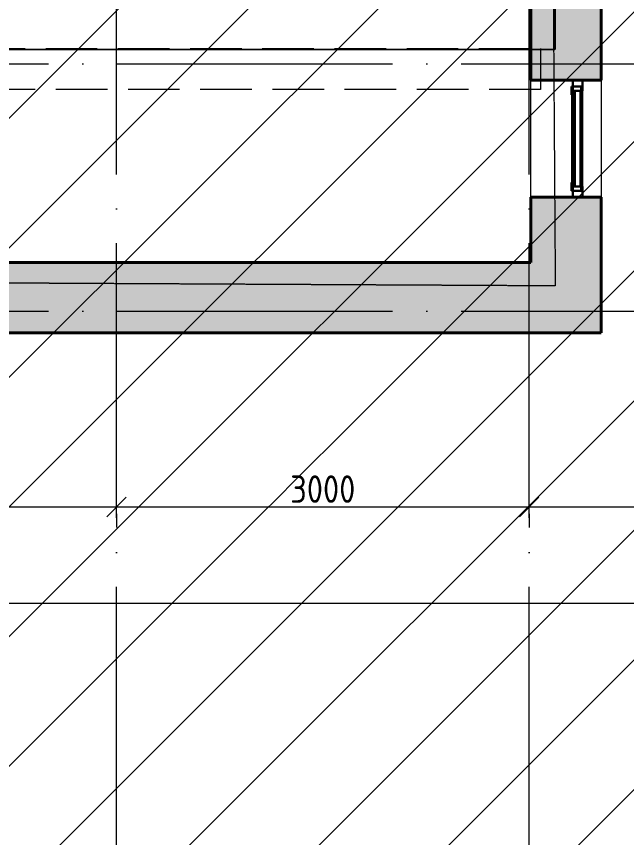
# Model space of a CAD drawing. Header units: millimetres. Extents: x -269164 to 430575, y -569542 to 36130.
# Drawn here: x 223865 to 228302, y -434145 to -428171 of the extents above; entities that cross this region are included whole.
import ezdxf

# ---------------------------------------------------------------- set-up
doc = ezdxf.new("R2010")
doc.units = ezdxf.units.MM
for name, pattern in [('ADSK_Линия сетки', [25, 20, -2.5, 0, -2.5]), ('ADSK_Сверху', [4.5, 3, -1.5]), ('GOST2.303 4', [7, 5, -2, 0])]:
    doc.linetypes.add(name, pattern=pattern)
for name, color, linetype, lineweight in [('_ Окна', 7, 'Continuous', 30), ('Витраж', 7, 'Continuous', 18), ('Каркас', 7, 'Continuous', 18), ('Окна', 7, 'Continuous', 18), ('Оси', 7, 'Continuous', 9), ('Панели витража', 7, 'Continuous', 18), ('Перекрытие', 7, 'Continuous', 18), ('Размеры', 7, 'Continuous', 9), ('Стены наружные', 7, 'Continuous', 18)]:
    doc.layers.add(name, color=color, linetype=linetype, lineweight=lineweight)
doc.styles.add('GOST Common', font='GOST_Common.ttf', dxfattribs={"width": 0.9, "height": 200})
doc.dimstyles.new('ADSK_Основной_2_5_мм', dxfattribs={"dimscale": 304.8, "dimtxt": 251.428749, "dimasz": 0.463911, "dimexe": 0.492126, "dimexo": 0.492126, "dimgap": 0.098425, "dimtad": 1, "dimdec": 1, "dimrnd": 0.1, "dimdsep": 46, "dimtxsty": 'GOST Common', "dimblk1": 'OBLIQUE', "dimblk2": 'OBLIQUE', "dimsah": 1, "dimcen": 0.09, "dimdle": 0.492126, "dimazin": 2, "dimtfac": 1, "dimtdec": 4, "dimtix": 1, "dimtmove": 0, "dimatfit": 3, "dimfxl": 1, "dimtvp": 1, "dimtfill": 1, "dimtolj": 1, "dimtzin": 0, "dimlwd": 20, "dimlwe": 20, "dimarcsym": 2})

# ---------------------------------------------------------------- blocks, each defined once
blk = doc.blocks.new('ADSK_БалкаЖБ_Прямоугольная - 350х340мм-851147-03 План 3-го этажа маркировочный')
at = {"layer": 'Каркас', "color": 253, "linetype": 'ADSK_Сверху', "true_color": 0xaaaaaa}
for p, q in [((-3639.3, 175), (-3639.3, -175)), ((-3639.3, 175), (3639.3, 175)), ((3639.3, -175), (3639.3, 175)), ((-3639.3, -175), (3639.3, -175))]:
    blk.add_line(p, q, dxfattribs=at)
at = {"layer": 'Каркас', "color": 253, "linetype": 'ADSK_Сверху', "true_color": 0xb2b2b2}
for p, q in [((-3639.3, -175), (-3639.3, 175)), ((3639.3, 175), (-3639.3, 175)), ((3639.3, 175), (3639.3, -146.9)), ((-3639.3, -175), (3590, -175))]:
    blk.add_line(p, q, dxfattribs=at)
blk = doc.blocks.new('Витраж-тент со смещением вовне - 60мм 30 сдвиг-2062299-03 План 3-го этажа маркировочный')
at = {"layer": '_ Окна', "color": 253, "linetype": 'ADSK_Сверху', "true_color": 0xaaaaaa}
for p, q in [((-379, 25), (-379, -45)), ((-379, 25), (-349, 25)), ((-379, -45), (-379, 25)), ((379, 25), (349, 25)), ((379, -45), (379, 25)), ((379, -45), (379, 25)), ((-319, -45), (-379, -45)), ((-319, -35), (-319, -45)), ((319, -35), (319, -45)), ((319, -45), (379, -45))]:
    blk.add_line(p, q, dxfattribs=at)
at = {"layer": 'Окна', "color": 253, "linetype": 'ADSK_Сверху', "true_color": 0xaaaaaa}
blk.add_line((-319, -45), (319, -45), dxfattribs=at)
blk = doc.blocks.new('Прямоугольный импост - 70х20_56мм-1425354-03 План 3-го этажа маркировочный')
at = {"layer": 'Витраж', "color": 253, "linetype": 'ADSK_Сверху', "true_color": 0xaaaaaa}
for p, q in [((465.8, 2156.6), (395.8, 2156.6)), ((395.8, 2080.6), (395.8, 2156.6)), ((465.8, 2080.6), (465.8, 2156.6)), ((395.8, 1306.6), (395.8, 1382.6)), ((465.8, 1306.6), (465.8, 1382.6)), ((395.8, 1306.6), (465.8, 1306.6))]:
    blk.add_line(p, q, dxfattribs=at)
blk = doc.blocks.new('Прямоугольный импост - 70х20_56мм-1257200-03 План 3-го этажа маркировочный')
at = {"layer": 'Витраж', "color": 253, "linetype": 'ADSK_Сверху', "true_color": 0xaaaaaa}
for p, q in [((-76, 35), (0, 35)), ((0, 35), (0, -35)), ((0, -35), (-76, -35))]:
    blk.add_line(p, q, dxfattribs=at)
blk = doc.blocks.new('Прямоугольный импост - 70х20_56мм-1257201-03 План 3-го этажа маркировочный')
at = {"layer": 'Витраж', "color": 253, "linetype": 'ADSK_Сверху', "true_color": 0xaaaaaa}
for p, q in [((0, 35), (-76, 35)), ((0, -35), (0, 35)), ((-76, -35), (0, -35))]:
    blk.add_line(p, q, dxfattribs=at)
blk = doc.blocks.new('Прямоугольный импост - 70х60мм-1425356-03 План 3-го этажа маркировочный')
at = {"layer": 'Витраж', "color": 253, "linetype": 'ADSK_Сверху', "true_color": 0xaaaaaa}
for p, q in [((465.8, 2080.6), (395.8, 2080.6)), ((395.8, 1382.6), (395.8, 2080.6)), ((465.8, 1382.6), (465.8, 2080.6)), ((395.8, 1382.6), (465.8, 1382.6))]:
    blk.add_line(p, q, dxfattribs=at)
blk = doc.blocks.new('Системная панель - _AR_Стекло_40мм_привязка по центру-2062298-03 План 3-го этажа маркировочный')
at = {"layer": 'Панели витража', "lineweight": 30}
for p, q in [((349, 20), (-349, 20)), ((-349, 20), (-349, -20)), ((349, -20), (349, 20)), ((-349, -20), (349, -20))]:
    blk.add_line(p, q, dxfattribs=at)
blk = doc.blocks.new('Прямоугольный импост - 70х40_56мм-V75-03 План 3-го этажа маркировочный')
at = {"layer": 'Витраж'}
for p, q in [((11136.3, 14089), (11136.3, 14787)), ((11206.3, 14089), (11206.3, 14787))]:
    blk.add_line(p, q, dxfattribs=at)
blk = doc.blocks.new('Прямоугольный импост - 70х20_56мм-V105-03 План 3-го этажа маркировочный')
at = {"layer": 'Витраж', "lineweight": 30}
for p, q in [((-76, 35), (0, 35)), ((-76, -35), (-76, 35)), ((0, 35), (0, -35)), ((0, -35), (-76, -35))]:
    blk.add_line(p, q, dxfattribs=at)
blk = doc.blocks.new('Прямоугольный импост - 70х20_56мм-V106-03 План 3-го этажа маркировочный')
at = {"layer": 'Витраж', "lineweight": 30}
for p, q in [((0, 35), (-76, 35)), ((-76, 35), (-76, -35)), ((0, -35), (0, 35)), ((-76, -35), (0, -35))]:
    blk.add_line(p, q, dxfattribs=at)
blk = doc.blocks.new('_Oblique')
at = {"color": 0, "linetype": 'ByBlock', "lineweight": -2}
blk.add_line((-0.5, -0.5), (0.5, 0.5), dxfattribs=at)
blk = doc.blocks.new('*D10041')
at = {"layer": 'Defpoints', "color": 0, "lineweight": 40, "transparency": 16777216}
for p in [(220592.8, -431639.8), (224592.8, -431639.8), (224592.8, -431739.8)]:
    blk.add_point(p, dxfattribs=at)
at = {"layer": 'Размеры', "color": 0, "lineweight": 20, "transparency": 16777216}
for p, q in [((220442.8, -431739.8), (224742.8, -431739.8)), ((220592.8, -431789.8), (220592.8, -431889.8)), ((224592.8, -431789.8), (224592.8, -431889.8))]:
    blk.add_line(p, q, dxfattribs=at)
at = {"layer": 'Размеры', "color": 0, "lineweight": 20, "transparency": 16777216, "xscale": 141.4, "yscale": 141.4, "zscale": 141.4, "rotation": 180}
blk.add_blockref('_Oblique', (220592.8, -431739.8), dxfattribs=at)
at = {"layer": 'Размеры', "color": 0, "lineweight": 20, "transparency": 16777216, "xscale": 141.4, "yscale": 141.4, "zscale": 141.4}
blk.add_blockref('_Oblique', (224592.8, -431739.8), dxfattribs=at)
at = {"layer": 'Размеры', "color": 0, "lineweight": 20, "transparency": 16777216, "insert": (222592.8, -431609.8), "char_height": 200, "width": 782.412, "attachment_point": 5, "style": 'GOST Common', "bg_fill": 3, "box_fill_scale": 1.1, "bg_fill_color": 256, "bg_fill_true_color": 13158600, "bg_fill_transparency": 0}
blk.add_mtext('\\A1;4000', dxfattribs=at)
blk = doc.blocks.new('*D10042')
at = {"layer": 'Defpoints', "color": 0, "lineweight": 40, "transparency": 16777216}
for p in [(224592.8, -431639.8), (227592.8, -431639.8), (227592.8, -431739.8)]:
    blk.add_point(p, dxfattribs=at)
at = {"layer": 'Размеры', "color": 0, "lineweight": 20, "transparency": 16777216}
for p, q in [((224442.8, -431739.8), (227742.8, -431739.8)), ((224592.8, -431789.8), (224592.8, -431889.8)), ((227592.8, -431789.8), (227592.8, -431889.8))]:
    blk.add_line(p, q, dxfattribs=at)
at = {"layer": 'Размеры', "color": 0, "lineweight": 20, "transparency": 16777216, "xscale": 141.4, "yscale": 141.4, "zscale": 141.4, "rotation": 180}
blk.add_blockref('_Oblique', (224592.8, -431739.8), dxfattribs=at)
at = {"layer": 'Размеры', "color": 0, "lineweight": 20, "transparency": 16777216, "xscale": 141.4, "yscale": 141.4, "zscale": 141.4}
blk.add_blockref('_Oblique', (227592.8, -431739.8), dxfattribs=at)
at = {"layer": 'Размеры', "color": 0, "lineweight": 20, "transparency": 16777216, "insert": (226092.8, -431609.8), "char_height": 200, "width": 756.843, "attachment_point": 5, "style": 'GOST Common', "bg_fill": 3, "box_fill_scale": 1.1, "bg_fill_color": 256, "bg_fill_true_color": 13158600, "bg_fill_transparency": 0}
blk.add_mtext('\\A1;3000', dxfattribs=at)
blk = doc.blocks.new('*D10043')
at = {"layer": 'Defpoints', "color": 0, "lineweight": 40, "transparency": 16777216}
for p in [(227592.8, -431639.8), (234092.8, -431639.8), (234092.8, -431739.8)]:
    blk.add_point(p, dxfattribs=at)
at = {"layer": 'Размеры', "color": 0, "lineweight": 20, "transparency": 16777216}
for p, q in [((227442.8, -431739.8), (234242.8, -431739.8)), ((227592.8, -431789.8), (227592.8, -431889.8)), ((234092.8, -431789.8), (234092.8, -431889.8))]:
    blk.add_line(p, q, dxfattribs=at)
at = {"layer": 'Размеры', "color": 0, "lineweight": 20, "transparency": 16777216, "xscale": 141.4, "yscale": 141.4, "zscale": 141.4, "rotation": 180}
blk.add_blockref('_Oblique', (227592.8, -431739.8), dxfattribs=at)
at = {"layer": 'Размеры', "color": 0, "lineweight": 20, "transparency": 16777216, "xscale": 141.4, "yscale": 141.4, "zscale": 141.4}
blk.add_blockref('_Oblique', (234092.8, -431739.8), dxfattribs=at)
at = {"layer": 'Размеры', "color": 0, "lineweight": 20, "transparency": 16777216, "insert": (230842.8, -431609.8), "char_height": 200, "width": 756.843, "attachment_point": 5, "style": 'GOST Common', "bg_fill": 3, "box_fill_scale": 1.1, "bg_fill_color": 256, "bg_fill_true_color": 13158600, "bg_fill_transparency": 0}
blk.add_mtext('\\A1;6500', dxfattribs=at)
blk = doc.blocks.new('*D10051')
at = {"layer": 'Defpoints', "color": 0, "lineweight": 40, "transparency": 16777216}
for p in [(172242.8, -432339.8), (234092.8, -432339.8), (234092.8, -432439.8)]:
    blk.add_point(p, dxfattribs=at)
at = {"layer": 'Размеры', "color": 0, "lineweight": 20, "transparency": 16777216}
for p, q in [((172092.8, -432439.8), (234242.8, -432439.8)), ((172242.8, -432489.8), (172242.8, -432589.8)), ((234092.8, -432489.8), (234092.8, -432589.8))]:
    blk.add_line(p, q, dxfattribs=at)
at = {"layer": 'Размеры', "color": 0, "lineweight": 20, "transparency": 16777216, "xscale": 141.4, "yscale": 141.4, "zscale": 141.4, "rotation": 180}
blk.add_blockref('_Oblique', (172242.8, -432439.8), dxfattribs=at)
at = {"layer": 'Размеры', "color": 0, "lineweight": 20, "transparency": 16777216, "xscale": 141.4, "yscale": 141.4, "zscale": 141.4}
blk.add_blockref('_Oblique', (234092.8, -432439.8), dxfattribs=at)
at = {"layer": 'Размеры', "color": 0, "lineweight": 20, "transparency": 16777216, "insert": (203167.8, -432309.8), "char_height": 200, "width": 889.802, "attachment_point": 5, "style": 'GOST Common', "bg_fill": 3, "box_fill_scale": 1.1, "bg_fill_color": 256, "bg_fill_true_color": 13158600, "bg_fill_transparency": 0}
blk.add_mtext('\\A1;61850', dxfattribs=at)

msp = doc.modelspace()

# ---------------------------------------------------------------- hatches: boundary and pattern name
at = {"layer": 'Стены наружные', "true_color": 0xc0c0c0}
h = msp.add_hatch(color=9, dxfattribs=at)
h.paths.add_polyline_path([(228116.31, -430471.69), (228116.31, -429485.25), (227606.31, -429485.25), (227606.31, -430471.69), (227898.08, -430471.69)])
h.paths.add_polyline_path([(227606.31, -428635.25), (228116.31, -428635.25), (228116.31, -427653.25), (227606.31, -427653.25), (227606.31, -427941.08)])
h.paths.add_polyline_path([(227800.08, -426803.25), (228116.31, -426803.25), (228116.31, -425784.2), (227606.31, -425784.2), (227606.31, -426803.25), (227775.92, -426803.25)])
h.paths.add_polyline_path([(227762.35, -424934.2), (228116.31, -424934.2), (228116.31, -423958.64), (227606.31, -423958.64), (227606.31, -424934.2)])
h.paths.add_polyline_path([(228116.31, -423108.64), (228116.31, -421579.62), (227606.31, -421579.62), (227606.31, -423108.64), (227800.08, -423108.64)])
msp.add_hatch(color=9, dxfattribs=at).paths.add_polyline_path([(224897.51, -430471.69), (227606.31, -430471.69), (227606.31, -429961.69), (220729.84, -429961.69), (220729.84, -430471.69), (220842.93, -430471.69)])

# ---------------------------------------------------------------- linework, layer by layer
at = {"layer": 'Каркас', "color": 30, "linetype": 'GOST2.303 4', "ltscale": 75, "true_color": 0xf26722}
msp.add_lwpolyline([(220403.14, -428402.78), (227676.77, -428402.78), (227676.77, -428702.78), (220403.14, -428702.78), (220403.14, -428402.78)], dxfattribs=at)
at = {"layer": 'Оси', "linetype": 'ADSK_Линия сетки', "ltscale": 100}
for p, q in [((224592.82, -439320.18), (224592.82, -386087.13)), ((227592.82, -439320.18), (227592.82, -386087.13)), ((167096.68, -428515.13), (235324.62, -428515.13)), ((167096.68, -430315.13), (235324.62, -430315.13))]:
    msp.add_line(p, q, dxfattribs=at)
at = {"layer": 'Перекрытие', "color": 9, "linetype": 'ADSK_Сверху', "true_color": 0xaad4d4}
for p, q in [((227726.35, -421762.04), (227783.18, -430131.39)), ((227783.18, -430131.39), (220569.93, -430094.64))]:
    msp.add_line(p, q, dxfattribs=at)
at = {"layer": 'Стены наружные', "lineweight": 40}
for p, q in [((227606.31, -427653.25), (227606.31, -428635.25)), ((228116.31, -428635.25), (228116.31, -427653.25)), ((227606.31, -428635.25), (228116.31, -428635.25)), ((228116.31, -429485.25), (227606.31, -429485.25)), ((227606.31, -429485.25), (227606.31, -429961.69)), ((228116.31, -430471.69), (228116.31, -429485.25)), ((227606.31, -429961.69), (222920.25, -429961.69)), ((220219.84, -430471.69), (228116.31, -430471.69))]:
    msp.add_line(p, q, dxfattribs=at)
at = {"layer": 'Стены наружные'}
for p, q in [((227606.31, -429485.25), (227606.31, -428635.25)), ((228116.31, -428635.25), (228116.31, -429485.25))]:
    msp.add_line(p, q, dxfattribs=at)

# ---------------------------------------------------------------- block references
at = {"layer": '_ Окна', "color": 253, "linetype": 'ADSK_Сверху', "true_color": 0xaaaaaa, "rotation": 270.0000000000003}
msp.add_blockref('Витраж-тент со смещением вовне - 60мм 30 сдвиг-2062299-03 План 3-го этажа маркировочный', (227946.31, -429060.25), dxfattribs=at)
at = {"layer": 'Витраж', "color": 253, "linetype": 'ADSK_Сверху', "true_color": 0xaaaaaa}
for name, p, rotation in [('Прямоугольный импост - 70х20_56мм-1425354-03 План 3-го этажа маркировочный', (228377.1, -427328.61), 180), ('Прямоугольный импост - 70х20_56мм-1257201-03 План 3-го этажа маркировочный', (227946.31, -428635.25), 90.00000000000031), ('Прямоугольный импост - 70х60мм-1425356-03 План 3-го этажа маркировочный', (228377.1, -427328.61), 180)]:
    msp.add_blockref(name, p, dxfattribs=dict(at, rotation=rotation))
at = {"layer": 'Витраж', "rotation": 90.00000000000031}
msp.add_blockref('Прямоугольный импост - 70х20_56мм-V106-03 План 3-го этажа маркировочный', (227946.31, -428635.25), dxfattribs=at)
at = {"layer": 'Витраж'}
msp.add_blockref('Прямоугольный импост - 70х40_56мм-V75-03 План 3-го этажа маркировочный', (216774.99, -443498.23), dxfattribs=at)
at = {"layer": 'Витраж', "color": 253, "linetype": 'ADSK_Сверху', "true_color": 0xaaaaaa, "extrusion": (0, 0, -1), "rotation": 269.9999999999997}
msp.add_blockref('Прямоугольный импост - 70х20_56мм-1257200-03 План 3-го этажа маркировочный', (-227946.31, -429485.25), dxfattribs=at)
at = {"layer": 'Витраж', "extrusion": (0, 0, -1), "rotation": 269.9999999999997}
msp.add_blockref('Прямоугольный импост - 70х20_56мм-V105-03 План 3-го этажа маркировочный', (-227946.31, -429485.25), dxfattribs=at)
at = {"layer": 'Каркас', "color": 253, "linetype": 'ADSK_Сверху', "true_color": 0xaaaaaa, "rotation": 180}
msp.add_blockref('ADSK_БалкаЖБ_Прямоугольная - 350х340мм-851147-03 План 3-го этажа маркировочный', (224144.43, -428235.26), dxfattribs=at)
at = {"layer": 'Панели витража', "rotation": 270.0000000000003}
msp.add_blockref('Системная панель - _AR_Стекло_40мм_привязка по центру-2062298-03 План 3-го этажа маркировочный', (227946.31, -429060.25), dxfattribs=at)

# ---------------------------------------------------------------- next in the draw order: dimensions: what is measured, and where the dimension line sits
at = {"layer": 'Размеры', "lineweight": 20}
for base, p1, p2, override, picture, middle in [((224592.82, -431739.81), (220592.82, -431639.83), (224592.82, -431639.83), {"dimpost": '<>', "dimfxl": 4000}, '*D10041', (222592.82, -431609.81)), ((234092.82, -432439.81), (172242.82, -432339.83), (234092.82, -432339.83), {"dimpost": '<>', "dimfxl": 61850}, '*D10051', (203167.82, -432309.81))]:
    dim = msp.add_linear_dim(base=base, p1=p1, p2=p2, dimstyle='ADSK_Основной_2_5_мм', override=override, dxfattribs=at)
    dim.commit()
    dim.dimension.update_dxf_attribs({"geometry": picture, "text_midpoint": middle})

# ---------------------------------------------------------------- next in the draw order: dimensions: what is measured, and where the dimension line sits
dim = msp.add_linear_dim(base=(227592.82, -431739.81), p1=(224592.82, -431639.83), p2=(227592.82, -431639.83), dimstyle='ADSK_Основной_2_5_мм', override={"dimpost": '<>', "dimfxl": 3000}, dxfattribs=at)
dim.commit()
dim.dimension.update_dxf_attribs({"geometry": '*D10042', "text_midpoint": (226092.82, -431609.81)})

# ---------------------------------------------------------------- next in the draw order: dimensions: what is measured, and where the dimension line sits
dim = msp.add_linear_dim(base=(234092.82, -431739.81), p1=(227592.82, -431639.83), p2=(234092.82, -431639.83), dimstyle='ADSK_Основной_2_5_мм', override={"dimpost": '<>', "dimfxl": 6500}, dxfattribs=at)
dim.commit()
dim.dimension.update_dxf_attribs({"geometry": '*D10043', "text_midpoint": (230842.82, -431609.81)})

# ---------------------------------------------------------------- next in the draw order: hatches: boundary and pattern name
at = {"lineweight": 13, "true_color": 0x636466}
h = msp.add_hatch(dxfattribs=at)
h.set_pattern_fill('ANSI31', color=251, scale=210)
h.set_pattern_definition([(45, (-1914008.9, -109463.3), (-471.46345, 471.46345), [])])
h.paths.add_polyline_path([(234958.19, -379662.32), (191467.82, -379662.32), (191467.82, -437206.01), (234958.19, -437206.01)])

doc.saveas('drawing.dxf')
